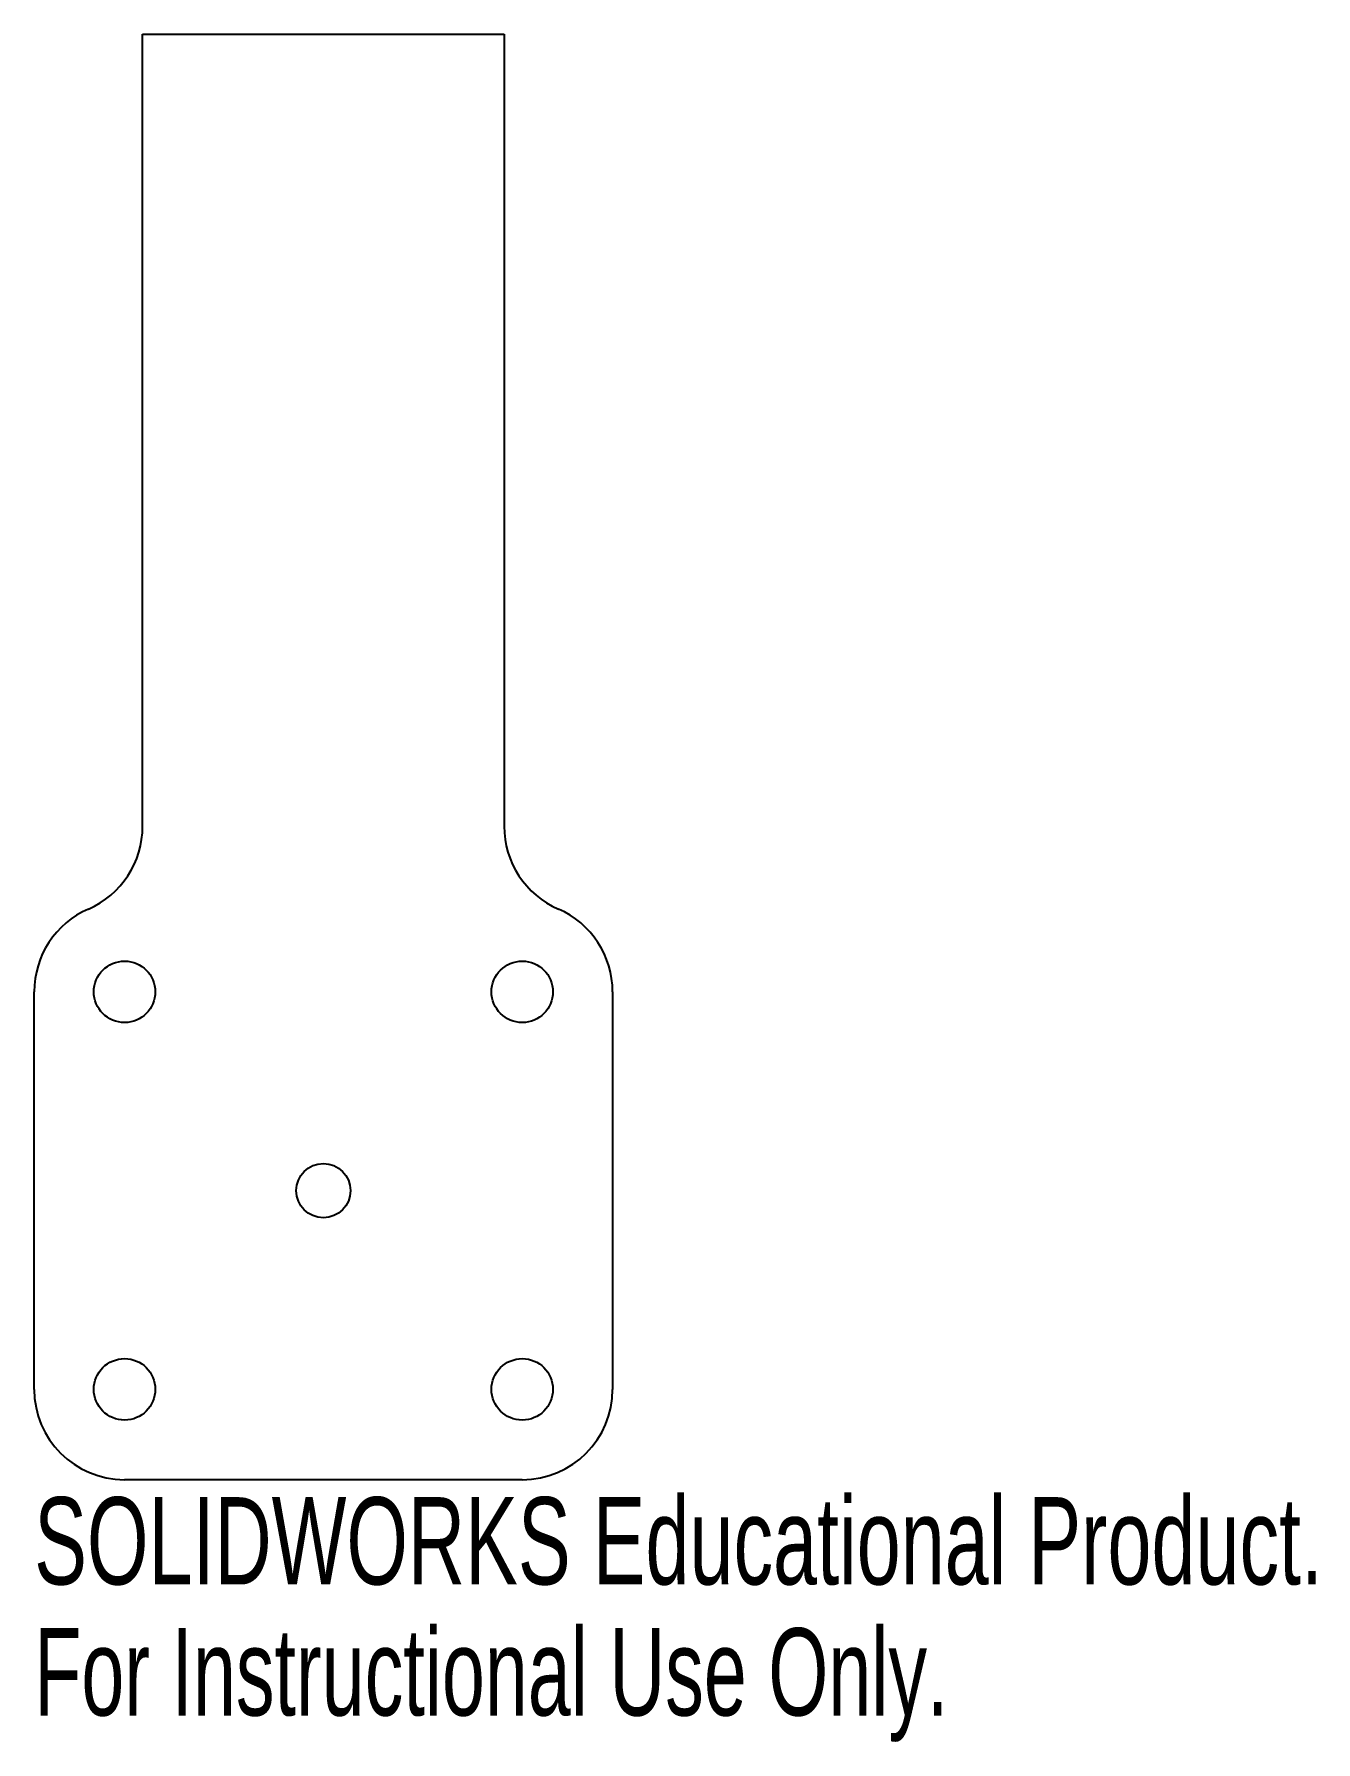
# Model space of a CAD drawing. Extents: x -16 to 54.9, y -14.3 to 80.2.
import ezdxf
from ezdxf.enums import TextEntityAlignment as Align

# ---------------------------------------------------------------- set-up
doc = ezdxf.new("R2010")
doc.units = 0
doc.layers.get('0').update_dxf_attribs({"linetype": 'CONTINUOUS'})

msp = doc.modelspace()

# ---------------------------------------------------------------- linework, layer by layer
at = {"color": 7, "linetype": 'CONTINUOUS'}
for p, q in [((-10, 36.415), (-10, 80.25)), ((-10, 80.25), (10, 80.25)), ((10, 80.25), (10, 36.415)), ((-16, 5.25), (-16, 27.25)), ((16, 27.25), (16, 5.25)), ((11, 0.25), (-11, 0.25))]:
    msp.add_line(p, q, dxfattribs=at)
for centre, radius in [((-11, 27.25), 1.7), ((11, 27.25), 1.7), ((0, 16.25), 1.5), ((-11, 5.25), 1.7), ((11, 5.25), 1.7)]:
    msp.add_circle(centre, radius, dxfattribs=at)
for centre, start, end in [((-15, 36.415), 293.57818, 0), ((15, 36.415), 180, 246.42182), ((-11, 27.25), 113.57818, 180), ((11, 27.25), 0, 66.42182), ((-11, 5.25), 180, 270), ((11, 5.25), 270, 0)]:
    msp.add_arc(centre, 5, start, end, dxfattribs=at)

# ---------------------------------------------------------------- texts
for s, width, p in [('SOLIDWORKS Educational Product.', 0.677419, (-16, -7)), ('For Instructional Use Only.', 0.661111, (-16, -14.251))]:
    msp.add_text(s, height=4.83362, dxfattribs=dict(at, width=width)).set_placement(p, align=Align.BOTTOM_LEFT)

doc.saveas('drawing.dxf')
